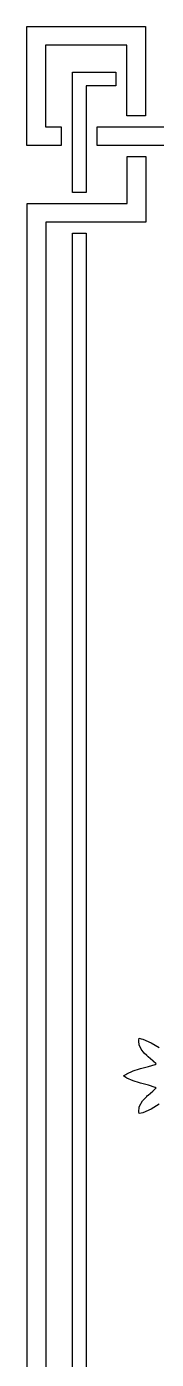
# Model space of a CAD drawing. Extents: x 0 to 1426, y 0 to 829.
# Drawn here: x 461.4 to 484.6, y 558.5 to 796.6 of the extents above; entities that cross this region are included whole.
import ezdxf

# ---------------------------------------------------------------- set-up
doc = ezdxf.new("R2010")
doc.units = 0
doc.layers.get('0').update_dxf_attribs({"linetype": 'CONTINUOUS'})

msp = doc.modelspace()

# ---------------------------------------------------------------- linework, layer by layer
at = {"color": 0}
for p, q in [((461.447, 796.304), (461.447, 796.625)), ((461.447, 796.625), (482.649, 796.625)), ((461.447, 792.441), (461.447, 796.304)), ((482.649, 796.625), (482.649, 780.68)), ((479.319, 793.288), (464.778, 793.288)), ((464.778, 793.288), (464.778, 778.722)), ((479.319, 780.68), (479.319, 793.288)), ((461.447, 780.856), (461.447, 792.441)), ((469.618, 766.964), (469.618, 788.504)), ((469.618, 788.504), (477.347, 788.504)), ((477.347, 788.504), (477.347, 786.07)), ((472.055, 786.07), (472.055, 766.964)), ((477.347, 786.07), (472.055, 786.07)), ((461.447, 775.702), (461.447, 780.856)), ((464.778, 778.722), (467.61, 778.722)), ((467.61, 778.722), (467.61, 775.381)), ((474.031, 775.381), (474.031, 778.722)), ((474.031, 778.722), (493.042, 778.722)), ((482.649, 780.68), (479.319, 780.68)), ((461.447, 775.381), (461.447, 775.702)), ((467.61, 775.381), (461.447, 775.381)), ((496.376, 775.381), (474.031, 775.381)), ((479.383, 765.02), (479.383, 773.423)), ((479.383, 773.423), (482.716, 773.423)), ((482.716, 773.423), (482.716, 761.683)), ((472.055, 766.964), (469.618, 766.964)), ((461.511, 453.228), (461.511, 765.02)), ((461.511, 765.02), (479.383, 765.02)), ((482.716, 761.683), (464.845, 761.683)), ((464.845, 761.683), (464.845, 456.569)), ((469.618, 458.526), (469.618, 759.721)), ((469.618, 759.721), (472.048, 759.721)), ((472.048, 759.721), (472.048, 458.526)), ((481.446, 615.315), (481.478, 615.523)), ((481.517, 614.666), (481.446, 615.315)), ((481.478, 615.523), (481.535, 615.851)), ((481.856, 613.897), (481.517, 614.666)), ((481.535, 615.851), (481.859, 615.784)), ((481.859, 615.784), (482.155, 615.724)), ((482.155, 615.724), (483.658, 615.072)), ((483.658, 615.072), (485.062, 614.2)), ((482.392, 613.223), (481.856, 613.897)), ((482.854, 612.775), (482.392, 613.223)), ((483.016, 612.634), (482.854, 612.775)), ((483.101, 612.56), (483.016, 612.634)), ((483.969, 611.83), (483.101, 612.56)), ((479.33, 609.526), (480.413, 610.016)), ((480.413, 610.016), (481.556, 610.373)), ((481.556, 610.373), (481.778, 610.433)), ((481.778, 610.433), (481.986, 610.489)), ((481.986, 610.489), (483.168, 610.796)), ((483.168, 610.796), (484.339, 611.191)), ((484.057, 611.755), (483.969, 611.83)), ((484.092, 611.724), (484.057, 611.755)), ((484.505, 611.336), (484.092, 611.724)), ((484.339, 611.191), (484.544, 611.293)), ((484.544, 611.293), (484.505, 611.336)), ((478.723, 609.127), (479.136, 609.395)), ((479.136, 608.856), (478.723, 609.127)), ((479.136, 609.395), (479.33, 609.526)), ((479.33, 608.729), (479.136, 608.856)), ((480.413, 608.238), (479.33, 608.729)), ((481.556, 607.882), (480.413, 608.238)), ((481.778, 607.822), (481.556, 607.882)), ((481.986, 607.766), (481.778, 607.822)), ((483.168, 607.459), (481.986, 607.766)), ((484.339, 607.064), (483.168, 607.459)), ((482.092, 604.682), (482.858, 605.48)), ((482.858, 605.48), (483.016, 605.617)), ((483.016, 605.617), (483.101, 605.695)), ((483.101, 605.695), (483.969, 606.421)), ((483.969, 606.421), (484.057, 606.496)), ((484.057, 606.496), (484.092, 606.531)), ((484.092, 606.531), (484.505, 606.919)), ((484.544, 606.961), (484.339, 607.064)), ((484.505, 606.919), (484.544, 606.961)), ((481.468, 602.795), (481.485, 603.458)), ((481.478, 602.731), (481.468, 602.795)), ((481.535, 602.4), (481.478, 602.731)), ((481.485, 603.458), (481.503, 603.525)), ((481.503, 603.525), (481.549, 603.737)), ((481.549, 603.737), (482.092, 604.682)), ((482.155, 602.527), (481.859, 602.467)), ((483.658, 603.183), (482.155, 602.527)), ((485.062, 604.054), (483.658, 603.183)), ((481.859, 602.467), (481.535, 602.4))]:
    msp.add_line(p, q, dxfattribs=at)

doc.saveas('drawing.dxf')
